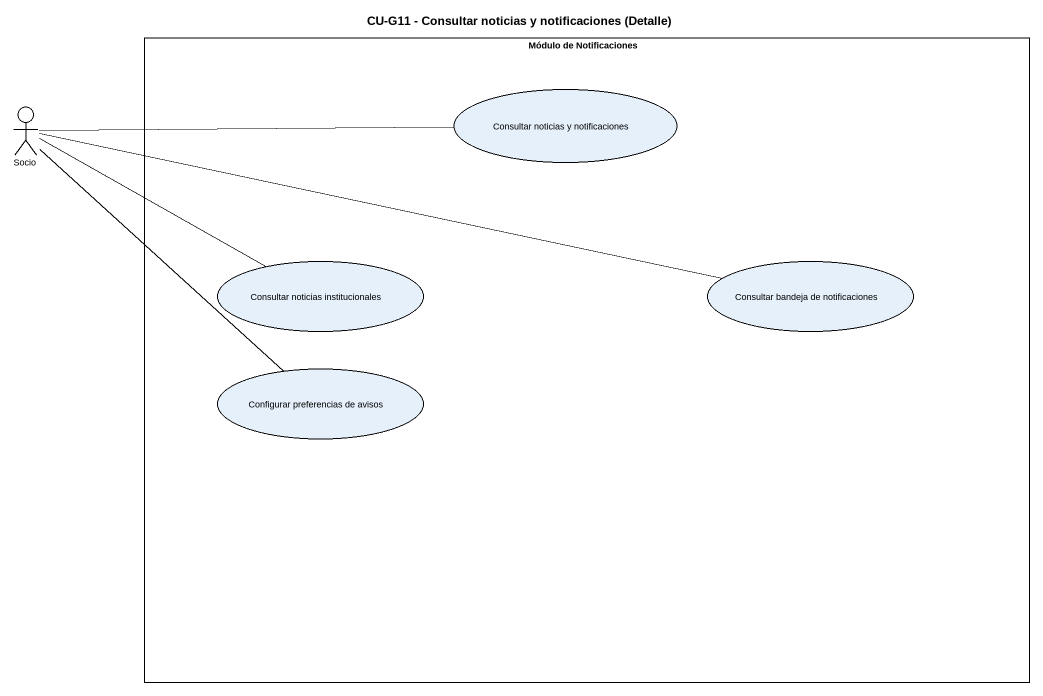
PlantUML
@startuml
title CU-G11 - Consultar noticias y notificaciones (Detalle)
rectangle "Módulo de Notificaciones" as Módulo_de_Notificaciones {
  usecase "Consultar noticias y notificaciones" as Consultar_noticias_y
  usecase "Consultar noticias institucionales" as Consultar_noticias
  usecase "Consultar bandeja de notificaciones" as Consultar_bandeja_de
  usecase "Configurar preferencias de avisos" as Configurar_preferencias_de
}
actor Socio
Socio -right- Consultar_noticias_y
Socio -right- Consultar_noticias
Socio -right- Consultar_bandeja_de
Socio -- Configurar_preferencias_de
@enduml
